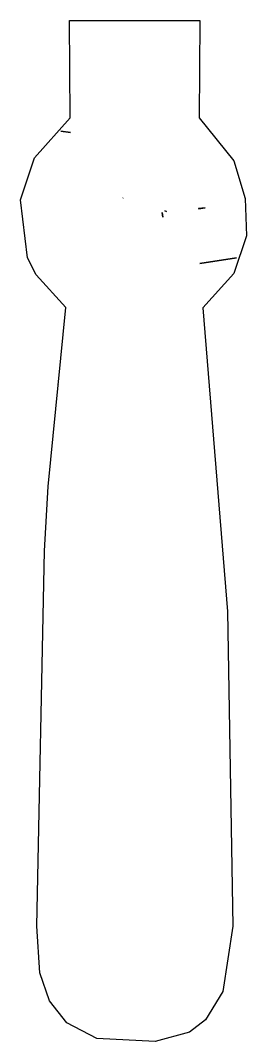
# Model space of a CAD drawing. Header units: millimetres. Extents: x -159 to 160, y -721 to 716.
import ezdxf

# ---------------------------------------------------------------- set-up
doc = ezdxf.new("R2010")
doc.units = ezdxf.units.MM
doc.layers.add('ALMOND-DRAW-PROFILE', color=7, linetype='Continuous', lineweight=25)

msp = doc.modelspace()

# ---------------------------------------------------------------- linework, layer by layer
at = {"layer": 'ALMOND-DRAW-PROFILE'}
for points in [[(-135.68, -558.11), (-124.69, -29.94), (-119.75, 60.42), (-94.81, 312.12), (-136.78, 358.15), (-148.86, 382.32), (-158.75, 463.62), (-138.98, 522.95), (-88.44, 579.32), (-89.54, 716.31), (93.93, 716.31), (93.11, 579.23), (141.72, 518.55), (157.65, 465.82), (159.85, 413.09), (141.72, 360.35), (98.15, 311.93), (132.93, -115.36), (140.63, -558.11), (126.34, -650.39), (102.17, -689.94), (79.65, -707.52), (31.04, -720.7), (-51.09, -716.31), (-93.38, -694.34), (-117.55, -663.57), (-131.29, -624.02)], [(-101.99, 560.28), (-88.32, 558.39), (-88.32, 558.4)], [(-14.12, 466.75), (-14.13, 466.75), (-14.32, 466.22)], [(41.09, 446), (41.75, 439.45), (41.1, 445.99)], [(46.82, 447.55), (46.81, 447.56), (44.49, 448.24)], [(101.62, 452.64), (92.32, 451.41), (92.32, 451.4)], [(145.7, 382.17), (93.99, 374.45), (93.99, 374.44)], [(-104.45, 204.1), (-104.46, 204.11), (-104.47, 203.92)]]:
    msp.add_lwpolyline(points, close=True, dxfattribs=at)

doc.saveas('drawing.dxf')
